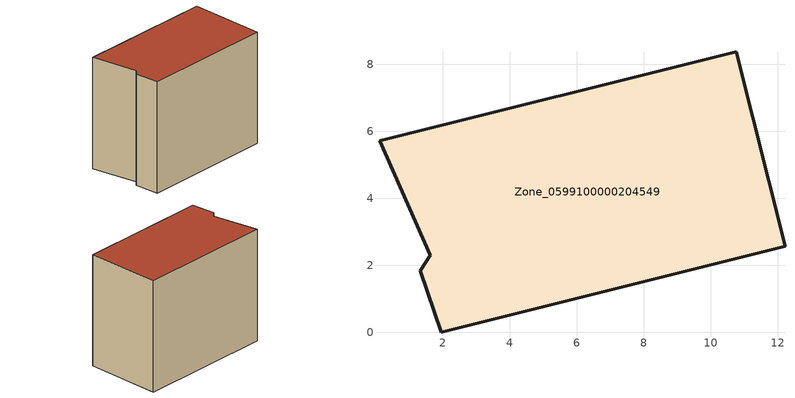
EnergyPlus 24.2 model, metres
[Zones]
Zone_0599100000204549
 floor ground (C_G): 1.63,2.3 0.11,5.72 10.76,8.38 12.21,2.57 1.96,0 1.33,1.84 z0
 wall outside (C_F): 12.21,2.57 10.76,8.38 0.11,5.72 1.63,2.3 1.33,1.84 1.96,0 12.21,2.57 z0:9.04
 roof outside (C_R): 0.11,5.72 1.63,2.3 1.33,1.84 1.96,0 12.21,2.57 10.76,8.38 z9.04
[BUILDING]
Pand.0599100000204549: North Axis=0; Terrain=City; Loads Convergence Tolerance Value=0.04; Temperature Convergence Tolerance Value=0.4; Solar Distribution=FullExterior; Maximum Number of Warmup Days=25; Minimum Number of Warmup Days=1
[Site:Location]
Rotterdam.The.Hague.AP_ZH_NLD Design_Conditions: Latitude=51.96; Longitude=4.45; Time Zone=1; Elevation=-4.5
[SITE:GROUNDTEMPERATURE:BUILDINGSURFACE]
18, 18, 18, 18, 18, 18, 18, 18, 18, 18, 18, 18
[MATERIAL] Thermal Absorptance=0.9; Solar Absorptance=0.7; Visible Absorptance=0.7
Name | Roughness | Thickness | Conductivity | Density | Specific Heat
G.TI.1992-2005 | MediumSmooth | 0.15 | 0.06 | 540 | 1210
F.TI.1992-2005 | Rough | 0.3 | 0.12 | 1920 | 840
R.TI.1992-2005 | MediumRough | 0.2 | 0.08 | 1500 | 1000
[CONSTRUCTION]
C_G: G.TI.1992-2005
C_F: F.TI.1992-2005
C_R: R.TI.1992-2005
[ZONE]
Zone_0599100000204549: Type=1; Multiplier=1; Ceiling Height=Autocalculate; Volume=Autocalculate; Floor Area=autocalculate; Part of Total Floor Area=Yes
[ZONEINFILTRATION:DESIGNFLOWRATE]
Infil_Zone_0599100000204549: Zone or ZoneList or Space or SpaceList=Zone_0599100000204549; Schedule=AlwaysOn; Design Flow Rate Calculation Method=Flow/Area; Flow Rate per Floor Area=0.0015; Constant Term Coefficient=1; Temperature Term Coefficient=0; Velocity Term Coefficient=0; Velocity Squared Term Coefficient=0
[HVACTEMPLATE:ZONE:IDEALLOADSAIRSYSTEM]
Zone_0599100000204549: Maximum Heating Supply Air Temperature=50; Minimum Cooling Supply Air Temperature=13; Maximum Heating Supply Air Humidity Ratio=0.0156; Minimum Cooling Supply Air Humidity Ratio=0.0077; Heating Limit=NoLimit; Cooling Limit=NoLimit; Dehumidification Control Type=ConstantSensibleHeatRatio; Cooling Sensible Heat Ratio=0.7; Dehumidification Setpoint=60; Humidification Control Type=None; Humidification Setpoint=30; Outdoor Air Method=None; Outdoor Air Flow Rate per Person=0.00944; Outdoor Air Flow Rate per Zone Floor Area=0; Outdoor Air Flow Rate per Zone=0; Demand Controlled Ventilation Type=None; Outdoor Air Economizer Type=NoEconomizer; Heat Recovery Type=None; Sensible Heat Recovery Effectiveness=0.7; Latent Heat Recovery Effectiveness=0.65
[ZONECONTROL:THERMOSTAT]
ThermostatControl_Zone_0599100000204549: Zone or ZoneList=Zone_0599100000204549; Control Type Schedule=DualSetpointControlType; Control 1=Thermostat_Zone_0599100000204549; Temperature Difference Between Cutout And Setpoint=0
[THERMOSTATSETPOINT:DUALSETPOINT]
Thermostat_Zone_0599100000204549: Heating Setpoint Temperature Schedule=HeatingSetpoint_Zone_0599100000204549; Cooling Setpoint Temperature Schedule=CoolingSetpoint_Zone_0599100000204549
[SCHEDULE:COMPACT]
HeatingSetpoint_Zone_0599100000204549: Through: 12/31, For: AllDays, Until: 24:00, 21
CoolingSetpoint_Zone_0599100000204549: Through: 12/31, For: AllDays, Until: 24:00, 24
DualSetpointControlType: Through: 12/31, For: AllDays, Until: 24:00, 4
AlwaysOn: Through: 12/31, For: AllDays, Until: 24:00, 1
